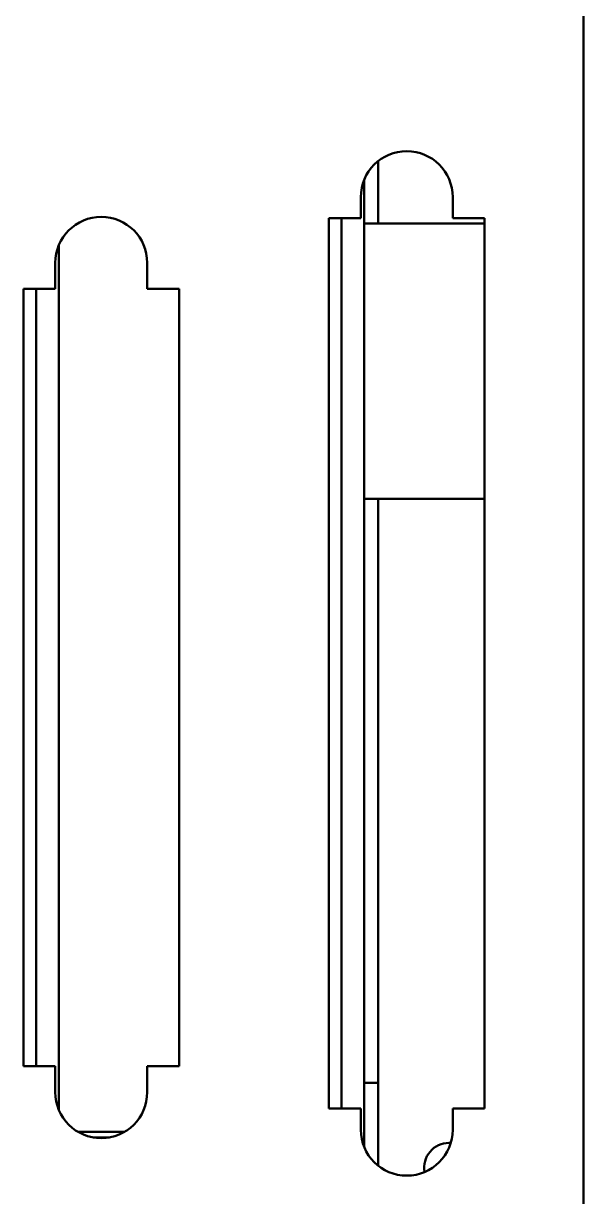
# Model space of a CAD drawing. Header units: millimetres. Extents: x 935 to 2603, y -159 to 580.
# Drawn here: x 1244.4 to 1284, y 195.7 to 278.8 of the extents above; entities that cross this region are included whole.
import ezdxf

# ---------------------------------------------------------------- set-up
doc = ezdxf.new("R2010")
doc.units = ezdxf.units.MM
doc.header["$LTSCALE"] = 2
doc.layers.add('외형선(ISO)', color=7, linetype='Continuous', lineweight=50)

msp = doc.modelspace()

# ---------------------------------------------------------------- linework, layer by layer
at = {"layer": '외형선(ISO)'}
for p, q in [((1284.036, 349.15), (1284.036, 164.15)), ((1269.524, 264.608), (1269.524, 269.021)), ((1268.524, 199.248), (1268.524, 267.69)), ((1268.286, 264.969), (1268.286, 266.469)), ((1274.786, 266.469), (1274.786, 264.969)), ((1266.036, 201.969), (1266.036, 264.969)), ((1266.036, 264.969), (1268.286, 264.969)), ((1266.924, 201.969), (1266.924, 264.969)), ((1274.786, 264.969), (1277.036, 264.969)), ((1277.036, 264.969), (1277.036, 201.969)), ((1268.524, 264.608), (1277.036, 264.608)), ((1246.924, 201.898), (1246.924, 263.04)), ((1246.686, 259.969), (1246.686, 261.819)), ((1253.186, 261.819), (1253.186, 259.969)), ((1244.436, 204.969), (1244.436, 259.969)), ((1244.436, 259.969), (1246.686, 259.969)), ((1245.324, 259.969), (1245.324, 204.969)), ((1253.186, 259.969), (1255.436, 259.969)), ((1255.436, 259.969), (1255.436, 204.969)), ((1268.524, 245.108), (1277.036, 245.108)), ((1269.524, 245.108), (1269.524, 205.788)), ((1269.524, 205.788), (1269.524, 203.788)), ((1246.686, 204.969), (1244.436, 204.969)), ((1246.686, 203.119), (1246.686, 204.969)), ((1253.186, 204.969), (1253.186, 203.119)), ((1255.436, 204.969), (1253.186, 204.969)), ((1269.524, 203.788), (1268.524, 203.788)), ((1269.524, 203.788), (1269.524, 201.788)), ((1268.286, 201.969), (1266.036, 201.969)), ((1268.286, 200.469), (1268.286, 201.969)), ((1269.524, 197.917), (1269.524, 201.788)), ((1277.036, 201.969), (1274.786, 201.969)), ((1274.786, 201.969), (1274.786, 200.469)), ((1251.584, 200.318), (1248.288, 200.318)), ((1250.512, 199.92), (1249.36, 199.92)), ((1274.524, 199.538), (1274.65, 199.538))]:
    msp.add_line(p, q, dxfattribs=at)
for centre, radius, start, end in [((1271.536, 266.469), 3.25, 0, 180), ((1249.936, 261.819), 3.25, 0, 180), ((1249.936, 203.119), 3.25, 180, 0), ((1271.536, 200.469), 3.25, 180, 0), ((1274.524, 197.788), 1.75, 90, 190.27054)]:
    msp.add_arc(centre, radius, start, end, dxfattribs=at)

doc.saveas('drawing.dxf')
